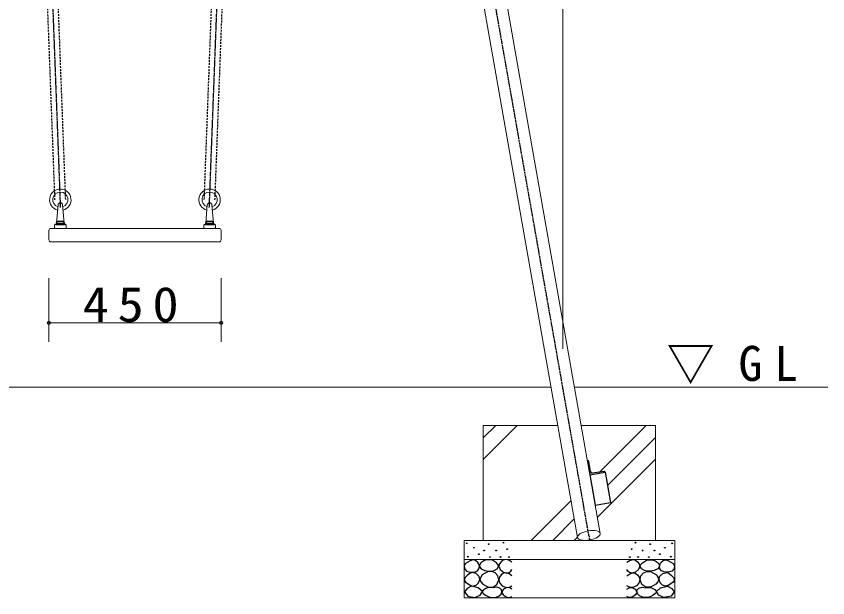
# Model space of a CAD drawing. Units: millimetres, scale not verified. Extents: x -35408 to 0, y -49934 to 13350.
# Drawn here: x -16020 to -13900, y 2350 to 3869 of the extents above; entities that cross this region are included whole.
import ezdxf

# ---------------------------------------------------------------- set-up
doc = ezdxf.new("R2010")
doc.units = ezdxf.units.MM
doc.linetypes.add('USER2', pattern=[6, 3, -1, 1, -1])
doc.linetypes.add('USER4', pattern=[8, 5, -3])
doc.layers.add('線', color=2, linetype='Continuous', lineweight=25)
doc.layers.add('補助', color=2, linetype='Continuous', lineweight=25)
doc.styles.add('ＭＳ ゴシック', font='')
doc.styles.get('ＭＳ ゴシック').set_extended_font_data('MS Gothic')

# ---------------------------------------------------------------- blocks, each defined once
blk = doc.blocks.new('dimension_origin')
at = {"color": 0, "linetype": 'Continuous', "lineweight": -2}
blk.add_circle((0, 0), 1.25, dxfattribs=at)

msp = doc.modelspace()

# ---------------------------------------------------------------- linework, layer by layer
at = {"layer": '線', "color": 20, "linetype": 'USER2'}
for p, q in [((-14524.031, 2512.909), (-15032.784, 5398.191)), ((-15904.245, 3370.048), (-15975, 5239.95)), ((-15515.755, 3370.048), (-15445, 5239.95)), ((-14524.031, 2512.909), (-14521.952, 2501.117))]:
    msp.add_line(p, q, dxfattribs=at)
at = {"layer": '線', "color": 7, "lineweight": 13}
for p, q in [((-14494.241, 2518.162), (-14982.214, 5285.596)), ((-14553.822, 2507.656), (-15041.795, 5275.09)), ((-15914.712, 3328.689), (-15910.982, 3376.467)), ((-15895.288, 3328.689), (-15899.018, 3376.467)), ((-15524.712, 3328.689), (-15520.982, 3376.467)), ((-15505.288, 3328.689), (-15509.018, 3376.467)), ((-15935, 3310), (-15935, 3285)), ((-15930, 3315), (-15490, 3315)), ((-15920, 3316.2), (-15920, 3323.8)), ((-15918.8, 3325), (-15891.2, 3325)), ((-15918.8, 3315), (-15891.2, 3315)), ((-15890, 3316.2), (-15890, 3323.8)), ((-15530, 3316.2), (-15530, 3323.8)), ((-15528.8, 3325), (-15501.2, 3325)), ((-15528.8, 3315), (-15501.2, 3315)), ((-15500, 3316.2), (-15500, 3323.8)), ((-15485, 3310), (-15485, 3285)), ((-15930, 3280), (-15490, 3280)), ((-14623.002, 2900), (-17926.998, 2900)), ((-13900, 2900), (-14561.569, 2900)), ((-14605.37, 2800), (-14800, 2800)), ((-14800, 2800), (-14800, 2500)), ((-14350, 2800), (-14543.936, 2800)), ((-14350, 2500), (-14350, 2800)), ((-14553.822, 2507.656), (-14554.133, 2509.424)), ((-14494.241, 2518.162), (-14494.554, 2519.936)), ((-14850, 2500), (-14850, 2350)), ((-14850, 2500), (-14300, 2500)), ((-14300, 2350), (-14300, 2500)), ((-14850, 2450), (-14300, 2450)), ((-14850, 2350), (-14300, 2350))]:
    msp.add_line(p, q, dxfattribs=at)
at = {"layer": '線', "color": 4, "linetype": 'USER4'}
for p, q in [((-15918.99, 3389.471), (-15988.99, 5239.421)), ((-15891.01, 3390.529), (-15961.01, 5240.479)), ((-15528.99, 3390.529), (-15458.99, 5240.479)), ((-15501.01, 3389.471), (-15431.01, 5239.421))]:
    msp.add_line(p, q, dxfattribs=at)
at = {"layer": '線'}
for p, q in [((-15915.537, 3329), (-15915.537, 3328)), ((-15915.537, 3329), (-15894.537, 3329)), ((-15910.037, 3333.8), (-15900.037, 3333.8)), ((-15894.537, 3329), (-15894.537, 3328)), ((-15525.537, 3329), (-15525.537, 3328)), ((-15525.537, 3329), (-15504.537, 3329)), ((-15520.037, 3333.8), (-15510.037, 3333.8)), ((-15504.537, 3329), (-15504.537, 3328)), ((-15915.75, 3328), (-15894.25, 3328)), ((-15915.75, 3328), (-15915.75, 3325)), ((-15915.75, 3325), (-15894.25, 3325)), ((-15915.537, 3328), (-15894.537, 3328)), ((-15895.389, 3325), (-15896.193, 3328)), ((-15894.25, 3325), (-15895.054, 3328)), ((-15894.25, 3328), (-15894.25, 3325)), ((-15525.75, 3328), (-15504.25, 3328)), ((-15525.75, 3328), (-15525.75, 3325)), ((-15525.75, 3325), (-15504.25, 3325)), ((-15525.537, 3328), (-15504.537, 3328)), ((-15505.389, 3325), (-15506.193, 3328)), ((-15504.25, 3325), (-15505.054, 3328)), ((-15504.25, 3328), (-15504.25, 3325)), ((-14526.652, 2707.733), (-14527.637, 2707.559)), ((-14527.637, 2707.559), (-14521.261, 2671.401)), ((-14519.547, 2678.956), (-14524.335, 2706.111)), ((-14521.261, 2671.401), (-14481.773, 2677.779)), ((-14484.186, 2680.175), (-14514.398, 2675.295)), ((-14481.773, 2677.779), (-14481.892, 2678.52)), ((-14481.773, 2677.779), (-14467.814, 2598.615)), ((-14521.261, 2671.401), (-14507.302, 2592.237)), ((-14507.302, 2592.237), (-14467.814, 2598.615))]:
    msp.add_line(p, q, dxfattribs=at)
at = {"layer": '線', "color": 7, "lineweight": 13}
for centre, radius, start, end in [((-15905, 3390), 28, 284.56426, 255.43574), ((-15515, 3390), 28, 284.56426, 255.43574), ((-15905, 3390), 20, 288.67646, 251.32354), ((-15515, 3390), 20, 288.67646, 251.32354), ((-15905, 3376), 6, 4.46422, 175.53578), ((-15515, 3376), 6, 4.46422, 175.53578), ((-15930, 3310), 5, 90, 180), ((-15918.8, 3323.8), 1.2, 90, 180), ((-15918.8, 3316.2), 1.2, 180, 270), ((-15918.7, 3329), 4, 270, 355.53578), ((-15891.3, 3329), 4, 184.46422, 270), ((-15891.2, 3323.8), 1.2, 0, 90), ((-15891.2, 3316.2), 1.2, 270, 0), ((-15528.8, 3323.8), 1.2, 90, 180), ((-15528.8, 3316.2), 1.2, 180, 270), ((-15528.7, 3329), 4, 270, 355.53578), ((-15501.3, 3329), 4, 184.46422, 270), ((-15501.2, 3323.8), 1.2, 0, 90), ((-15501.2, 3316.2), 1.2, 270, 0), ((-15490, 3310), 5, 0, 90), ((-15930, 3285), 5, 180, 270), ((-15490, 3285), 5, 270, 0)]:
    msp.add_arc(centre, radius, start, end, dxfattribs=at)
at = {"layer": '線'}
for centre, radius, start, end in [((-15905.037, 3322.52), 12.339, 113.90552, 148.31866), ((-15905.037, 3322.52), 12.339, 31.68134, 66.09448), ((-15515.037, 3322.52), 12.339, 113.90552, 148.31866), ((-15515.037, 3322.52), 12.339, 31.68134, 66.09448), ((-14526.305, 2705.763), 2, 10, 100), ((-14515.115, 2679.738), 4.5, 190, 279.1759), ((-14483.867, 2678.201), 2, 9.1759, 99.1759)]:
    msp.add_arc(centre, radius, start, end, dxfattribs=at)
at = {"layer": '線', "color": 7, "lineweight": 13}
msp.add_ellipse((-14524.031, 2512.909), major_axis=(-29.79, -5.253), ratio=0.39582, dxfattribs=at)
at = {"layer": '補助', "lineweight": 13}
for p, q in [((-14592.286, 3000), (-14592.286, 7018.8)), ((-15935, 3185), (-15935, 3018.279)), ((-15485, 3185), (-15485, 3018.279)), ((-15485, 3068.279), (-15935, 3068.279)), ((-14800, 2711.499), (-14711.499, 2800)), ((-14800, 2767.626), (-14767.626, 2800)), ((-14496.564, 2678.176), (-14374.74, 2800)), ((-14475.636, 2642.977), (-14350, 2768.613)), ((-14501.748, 2560.738), (-14350, 2712.487)), ((-14674.74, 2500), (-14570.799, 2603.941)), ((-14618.613, 2500), (-14562.386, 2556.227)), ((-14562.487, 2500), (-14553.973, 2508.514))]:
    msp.add_line(p, q, dxfattribs=at)
at = {"layer": '補助'}
for points in [[(-14827.551, 2449.402), (-14834.014, 2446.862), (-14840.225, 2443.382), (-14846.083, 2439.344), (-14849.731, 2433.877), (-14848.719, 2426.294), (-14843.711, 2419.935), (-14836.845, 2417.345), (-14829.136, 2417.084), (-14821.523, 2417.688), (-14815.194, 2420.252), (-14811.442, 2425.538), (-14810.125, 2431.976), (-14810.973, 2437.181), (-14813.927, 2442.115), (-14820.087, 2446.942)], [(-14788.127, 2449.493), (-14793.032, 2448.876), (-14798.669, 2446.79), (-14806.64, 2441.002), (-14810.292, 2434.086), (-14809.417, 2430.124), (-14805.696, 2425.707), (-14796.205, 2420.934), (-14786.235, 2419.49), (-14778.885, 2419.318), (-14771.369, 2420.842), (-14763.77, 2425.456), (-14760.016, 2431.653), (-14760.986, 2436.306), (-14765.693, 2441.654), (-14776.361, 2447.861)], [(-14361.873, 2449.493), (-14356.968, 2448.876), (-14351.331, 2446.79), (-14343.36, 2441.002), (-14339.708, 2434.086), (-14340.583, 2430.124), (-14344.304, 2425.707), (-14353.795, 2420.934), (-14363.765, 2419.49), (-14371.115, 2419.318), (-14378.631, 2420.842), (-14386.23, 2425.456), (-14389.984, 2431.653), (-14389.014, 2436.306), (-14384.307, 2441.654), (-14373.639, 2447.861)], [(-14322.449, 2449.402), (-14315.986, 2446.862), (-14309.775, 2443.382), (-14303.917, 2439.344), (-14300.269, 2433.877), (-14301.281, 2426.294), (-14306.289, 2419.935), (-14313.155, 2417.345), (-14320.864, 2417.084), (-14328.477, 2417.688), (-14334.806, 2420.252), (-14338.558, 2425.538), (-14339.875, 2431.976), (-14339.027, 2437.181), (-14336.073, 2442.115), (-14329.913, 2446.942)], [(-14800.831, 2385.163), (-14788.242, 2378.307), (-14774.883, 2377.324), (-14764.599, 2384.778), (-14759.747, 2396.515), (-14762.027, 2407.293), (-14768.936, 2415.436), (-14777.761, 2418.869), (-14788.938, 2417.598), (-14802.692, 2409.543), (-14808.669, 2398.678), (-14806.034, 2391.484)], [(-14349.169, 2385.163), (-14361.758, 2378.307), (-14375.117, 2377.324), (-14385.401, 2384.778), (-14390.253, 2396.515), (-14387.973, 2407.293), (-14381.064, 2415.436), (-14372.239, 2418.869), (-14361.062, 2417.598), (-14347.308, 2409.543), (-14341.331, 2398.678), (-14343.966, 2391.484)], [(-14830.086, 2416.45), (-14835.415, 2413.657), (-14840.859, 2409.479), (-14847.308, 2402.659), (-14849.731, 2395.855), (-14846.103, 2391.027), (-14839.592, 2386.666), (-14832.954, 2382.379), (-14826.284, 2380.329), (-14818.64, 2382.776), (-14812.343, 2389.201), (-14809.236, 2397.478), (-14810.759, 2405.994), (-14818.917, 2413.245)], [(-14319.914, 2416.45), (-14314.585, 2413.657), (-14309.141, 2409.479), (-14302.692, 2402.659), (-14300.269, 2395.855), (-14303.897, 2391.027), (-14310.408, 2386.666), (-14317.046, 2382.379), (-14323.716, 2380.329), (-14331.36, 2382.776), (-14337.657, 2389.201), (-14340.764, 2397.478), (-14339.241, 2405.994), (-14331.083, 2413.245)], [(-14830.905, 2380.517), (-14842.225, 2374.498), (-14849.036, 2365.683), (-14840.549, 2354.413), (-14822.114, 2350.299), (-14807.761, 2356.41), (-14802.335, 2366.782), (-14813.117, 2375.89)], [(-14773.802, 2376.373), (-14781.337, 2376.999), (-14789.479, 2375.562), (-14798.406, 2371.504), (-14802.723, 2366.102), (-14800.037, 2361.419), (-14794.074, 2356.912), (-14787.595, 2353.068), (-14780.289, 2350.695), (-14768.44, 2350.928), (-14758.124, 2355.02), (-14753.421, 2359.827), (-14751.367, 2365.561), (-14752.427, 2370.709), (-14756.503, 2375.292), (-14764.901, 2377.832)], [(-14376.198, 2376.373), (-14368.663, 2376.999), (-14360.521, 2375.562), (-14351.594, 2371.504), (-14347.277, 2366.102), (-14349.963, 2361.419), (-14355.926, 2356.912), (-14362.405, 2353.068), (-14369.711, 2350.695), (-14381.56, 2350.928), (-14391.876, 2355.02), (-14396.579, 2359.827), (-14398.633, 2365.561), (-14397.573, 2370.709), (-14393.497, 2375.292), (-14385.099, 2377.832)], [(-14319.095, 2380.517), (-14307.775, 2374.498), (-14300.964, 2365.683), (-14309.451, 2354.413), (-14327.886, 2350.299), (-14342.239, 2356.41), (-14347.665, 2366.782), (-14336.883, 2375.89)]]:
    msp.add_lwpolyline(points, close=True, dxfattribs=at)
for points in [[(-14725, 2443.299), (-14733.427, 2448.154), (-14742.11, 2449.636), (-14747.729, 2447.948), (-14752.883, 2444.249), (-14757.355, 2438.941), (-14759.22, 2432.209), (-14755.552, 2423.439), (-14747.496, 2417), (-14739.197, 2414.621), (-14731.971, 2415.733), (-14727.921, 2419.109), (-14725, 2423.654)], [(-14425, 2443.299), (-14416.573, 2448.154), (-14407.89, 2449.636), (-14402.271, 2447.948), (-14397.117, 2444.249), (-14392.645, 2438.941), (-14390.78, 2432.209), (-14394.448, 2423.439), (-14402.504, 2417), (-14410.803, 2414.621), (-14418.029, 2415.733), (-14422.079, 2419.109), (-14425, 2423.654)], [(-14725.317, 2407.178), (-14732.457, 2412.64), (-14740.526, 2415.099), (-14747.231, 2413.875), (-14753.199, 2410.03), (-14757.592, 2404.249), (-14759.22, 2397.039), (-14756.556, 2388.431), (-14750.348, 2381.513), (-14742.709, 2377.642), (-14735.139, 2376.761), (-14729.985, 2378.2), (-14725.317, 2380.88)], [(-14424.683, 2407.178), (-14417.543, 2412.64), (-14409.474, 2415.099), (-14402.769, 2413.875), (-14396.801, 2410.03), (-14392.408, 2404.249), (-14390.78, 2397.039), (-14393.444, 2388.431), (-14399.652, 2381.513), (-14407.291, 2377.642), (-14414.861, 2376.761), (-14420.015, 2378.2), (-14424.683, 2380.88)], [(-14725, 2372.642), (-14731.018, 2375.96), (-14738.308, 2376.761), (-14747.024, 2372.427), (-14751.298, 2365.671), (-14750.686, 2362.001), (-14747.813, 2357.75), (-14740.651, 2352.278), (-14733.238, 2350.462), (-14728.942, 2351.514), (-14725, 2353.631)], [(-14425, 2372.642), (-14418.982, 2375.96), (-14411.692, 2376.761), (-14402.976, 2372.427), (-14398.702, 2365.671), (-14399.314, 2362.001), (-14402.187, 2357.75), (-14409.349, 2352.278), (-14416.762, 2350.462), (-14421.058, 2351.514), (-14425, 2353.631)]]:
    msp.add_lwpolyline(points, dxfattribs=at)
for centre in [(-14843.394, 2492.177), (-14824.383, 2480.77), (-14786.044, 2489.959), (-14747.583, 2494.091), (-14402.417, 2494.091), (-14363.956, 2489.959), (-14325.617, 2480.77), (-14306.606, 2492.177), (-14811.392, 2463.977), (-14797.451, 2473.483), (-14766.504, 2473.549), (-14737.582, 2477.063), (-14412.418, 2477.063), (-14383.496, 2473.549), (-14352.549, 2473.483), (-14338.608, 2463.977), (-14840.225, 2457.323), (-14782.559, 2456.373), (-14754.881, 2456.521), (-14732.717, 2455.98), (-14417.283, 2455.98), (-14395.119, 2456.521), (-14367.441, 2456.373), (-14309.775, 2457.323)]:
    msp.add_circle(centre, 1, dxfattribs=at)

# ---------------------------------------------------------------- block references
at = {"layer": '補助', "lineweight": 13, "xscale": 3.33, "yscale": 3.33}
msp.add_blockref('dimension_origin', (-15935, 3068.279), dxfattribs=at)
at = {"layer": '補助', "lineweight": 13, "xscale": 3.33, "yscale": 3.33, "rotation": 180}
msp.add_blockref('dimension_origin', (-15485, 3068.279), dxfattribs=at)

# ---------------------------------------------------------------- texts
at = {"layer": '補助', "char_height": 91.64, "style": 'ＭＳ ゴシック'}
for s, insert, attachment_point in [('\\T1.33;\\W1.1;450', (-15710, 3069.279), 8), ('\\T1.5;▽GL', (-14320.833, 2908.333), 7)]:
    msp.add_mtext(s, dxfattribs=dict(at, insert=insert, attachment_point=attachment_point))

doc.saveas('drawing.dxf')
